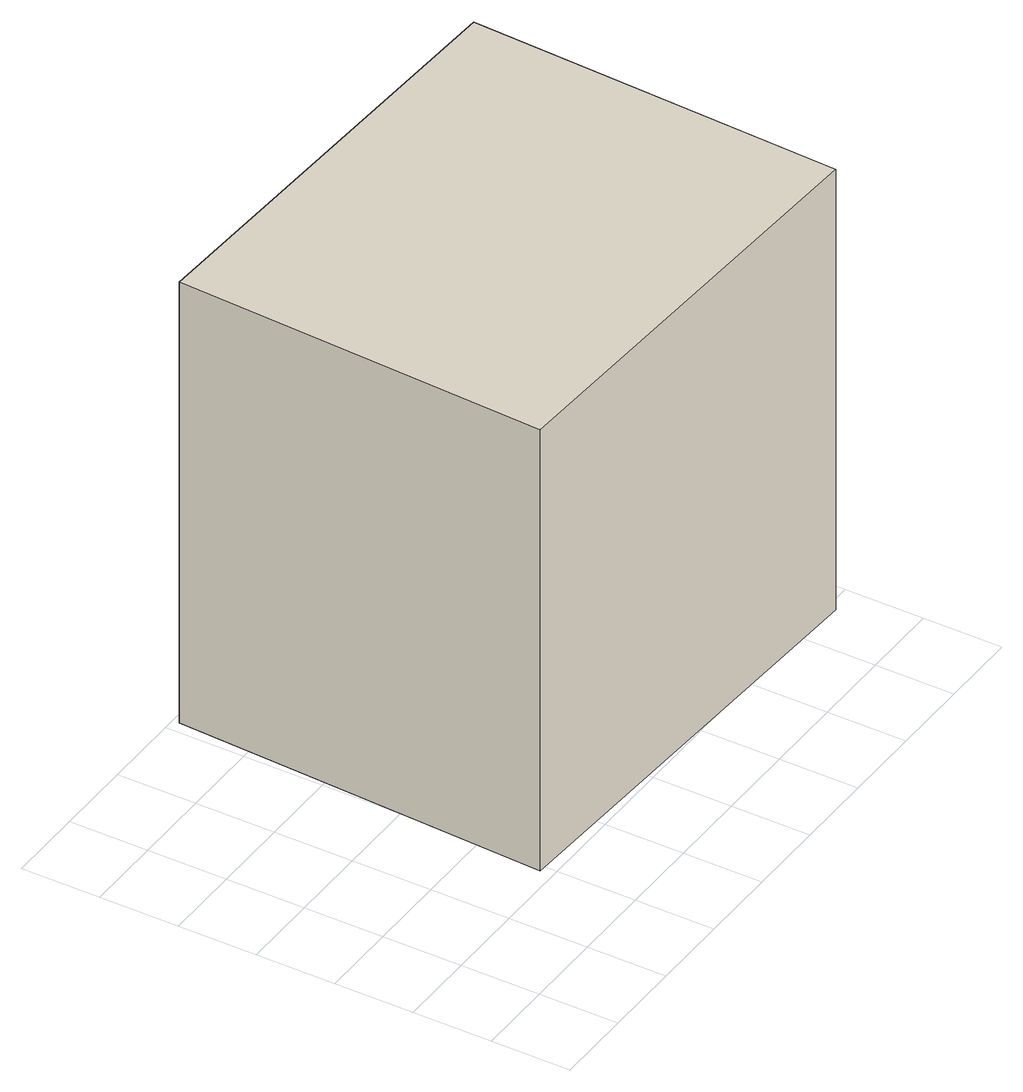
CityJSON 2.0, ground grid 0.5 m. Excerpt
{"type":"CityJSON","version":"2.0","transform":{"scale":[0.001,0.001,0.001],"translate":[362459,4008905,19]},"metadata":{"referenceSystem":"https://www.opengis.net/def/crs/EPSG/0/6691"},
"CityObjects":{
"building1":{"type":"Building","attributes":{"枝番":1,"利根川水系渡良瀬川洪水浸水想定区域（想定最大規模）.規模":"L2","利根川水系渡良瀬川洪水浸水想定区域（想定最大規模）.浸水ランク":"2","利根川水系渡良瀬川洪水浸水想定区域（想定最大規模）.浸水深":0.54,"利根川水系利根川洪水浸水想定区域（計画規模）.規模":"L1","利根川水系利根川洪水浸水想定区域（計画規模）.浸水ランク":"3","利根川水系利根川洪水浸水想定区域（計画規模）.浸水深":3.37,"利根川水系利根川洪水浸水想定区域（想定最大規模）.規模":"L2","利根川水系利根川洪水浸水想定区域（想定最大規模）.浸水ランク":"3","利根川水系利根川洪水浸水想定区域（想定最大規模）.浸水深":4.42,"BuildingDetails.prefecture":"10","BuildingDetails.city":"10207"},"geometry":[{"type":"Solid","lod":"1","boundaries":[[[[0,1,2,3]],[[2,4,5,3]],[[1,6,4,2]],[[0,7,6,1]],[[3,5,7,0]],[[4,6,7,5]]]]}]}
},
"vertices":[
[959,581,180],[1078,2959,180],[3926,2825,180],[3818,446,180],[3926,2825,3180],[3818,446,3180],[1078,2959,3180],[959,581,3180]
]}
